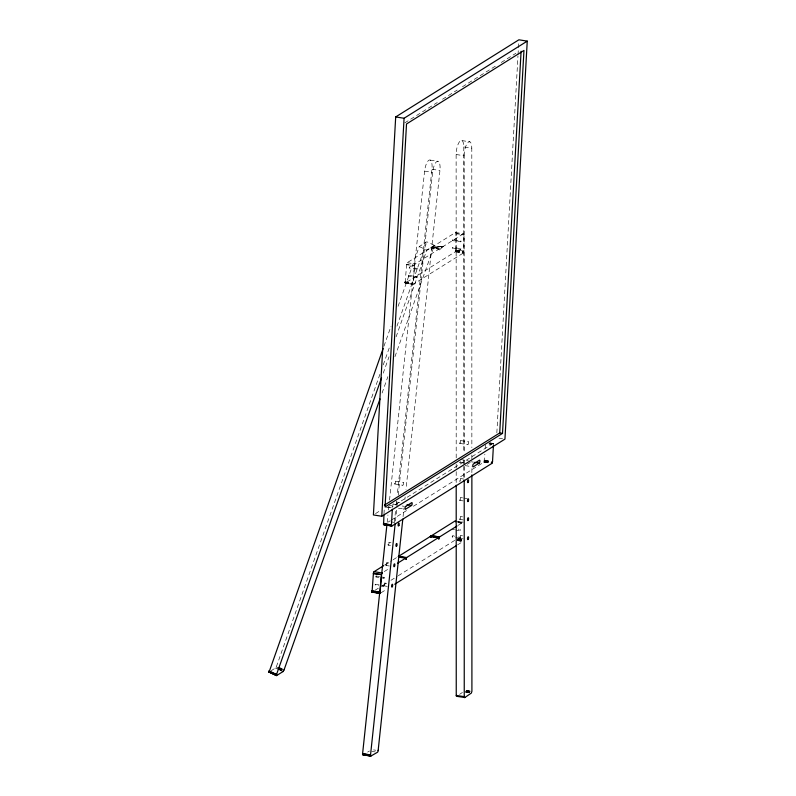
<?xml version="1.0" encoding="UTF-8"?>
<svg xmlns="http://www.w3.org/2000/svg" width="796" height="796" viewBox="0 0 796 796"><rect width="100%" height="100%" fill="white"/><g stroke="black" fill="none" stroke-linecap="round" stroke-linejoin="round"><path stroke-width="0.6" stroke-dasharray="3.98 2.98" d="M455.859 249.835L456.018 233.268A1.741 0.597 -81 0 0 455.581 232.412L407.234 262.67A1.741 0.597 -81 0 0 406.607 264.212L405.154 283.147L455.302 251.775L455.859 249.835L463.869 251.098L463.302 253.038L413.084 284.391L414.616 265.476A1.741 0.597 -81 0 1 415.184 263.983L463.58 233.676A1.741 0.597 -81 0 1 464.018 234.531L463.869 251.098M439.312 250.024L443.322 246.352L432.009 247.158M431.382 247.556L431.283 249.208L431.382 247.556L443.322 246.352L439.85 248.531L431.84 247.267L443.322 246.352L430.915 247.845M383.99 513.947L384.319 508.027M413.413 506.266L483.958 462.088L484.863 454.198M485.192 448.277L485.391 444.725M496.843 432.845L517.967 55.919M518.037 54.675L518.733 42.278M387.174 522.365L387.96 514.952M388.488 509.997L388.886 506.296M389.543 500.107L424.596 171.13A10.338 3.522 -81 0 1 429.362 159.996A10.338 3.522 -81 0 1 431.949 169.23L397.224 495.092M394.328 522.246L395.652 509.898M396.169 504.962L396.567 501.261M395.453 521.032L396.776 508.664M396.905 507.43L397.562 501.251M398.219 495.062L432.606 172.394A10.338 3.522 -81 0 1 437.362 161.26A10.338 3.522 -81 0 1 439.949 170.493L405.97 489.44M403.065 516.634L403.99 507.987M404.915 499.331L405.174 496.853M383.97 346.19L391.025 326.26M398.08 306.331L419.253 246.551L426.825 241.795L434.387 245.337L394.955 356.698M379.931 374.259L276.451 666.511L275.555 667.973L271.197 670.71M383.244 364.886L389.891 346.131M396.945 326.201L426.825 241.795M383.224 373.175L389.035 356.757M396.09 336.827L426.805 250.083L434.387 245.337M382.08 393.045L387.891 376.627M376.01 576.105L375.961 577.02L379.384 577.558M408.398 275.237L408.338 276.202L416.338 277.466L416.606 276.859L408.497 275.187L408.388 276.192M383.254 586.433L383.324 585.458L383.155 586.483L379.732 585.946M417.144 269.267L409.134 268.003C410.149 263.635 418.527 271.018 417.343 268.262M455.69 529.778C458.188 532.086 463.879 529.539 458.178 529.131M460.725 249.695L460.814 248.69L460.675 249.705L452.566 247.944L452.815 247.427L460.814 248.69M454.645 536.305C451.68 534.136 451.014 538.544 454.506 537.33M452.267 536.952L452.397 535.967M460.357 537.21L460.217 538.235L460.406 537.23L455.79 536.484M407.184 262.72L415.273 263.904M492.923 443.541L493.42 443.79L489.948 443.113M459.581 694.391L462.416 692.44M409.373 267.038L409.234 267.983M376.001 577.02L376.219 576.115M404.766 122.882L437.283 102.525M442.526 99.241L457.202 90.047M462.446 86.764L496.007 65.75M501.251 62.466L515.927 53.272M375.493 513.619L379.702 510.982M493.072 443.442L392.945 506.156A1.522 0.517 -81 0 0 392.448 507.41M467.232 464.317L470.257 462.416M388.199 522.057L390.299 520.733M391.353 520.077L407.104 510.206M384.677 565.041L392.02 560.434M393.075 559.777L397.274 557.15M384.219 571.598L389.304 568.414M457.899 525.46L462.954 522.295L457.232 521.39M375.195 590.174L378.339 588.204M382.528 585.587L386.717 582.961M390.916 580.334L397.204 576.394M398.249 575.737L454.844 540.295M381.105 592.751L386.339 589.468M457.6 544.842L462.844 541.559M452.765 240.72L452.914 239.705L452.715 240.71L460.983 241.556L460.924 240.969L452.914 239.705M460.924 240.969L460.725 241.974M460.466 529.489L460.267 530.494M367.603 752.091L369.483 751.016M452.675 248.451L452.854 247.447M413.154 284.411L404.955 282.998L412.905 284.152M416.507 276.451L416.338 277.466M378.747 584.742L375.065 584.682L378.588 585.757M375.155 585.219L375.364 584.224M433.512 247.536L439.87 248.511M384.16 577.269C382.737 579.379 387.214 577.438 380.727 576.732M461.869 140.574L469.879 141.837M456.198 457.909L456.128 154.504A10.338 3.522 -81 0 1 459.959 141.2A10.338 3.522 -81 0 1 463.789 146.902L471.799 148.165L471.859 447.581M456.128 154.504L464.138 155.767L464.197 452.785M430.278 160.096L438.278 161.359M431.949 169.23L439.949 170.493M424.596 171.13L432.606 172.394M455.402 232.512L463.67 233.676M456.018 233.397L464.018 234.969L456.018 233.716M455.859 250.034L463.869 251.297M455.849 250.252L463.849 251.516M455.819 250.471L463.829 251.735M455.78 250.69L463.789 251.944M455.73 250.899L463.74 252.153M455.68 251.098L463.68 252.362M455.611 251.277L463.61 252.541M455.541 251.446L463.541 252.7M455.461 251.586L463.461 252.839M430.895 247.855L438.924 249.108L430.745 247.944M455.302 251.775L463.381 252.959M406.587 264.352L414.557 265.954L406.557 264.69M404.846 281.784L412.855 283.048M404.826 282.003L412.835 283.257M404.816 282.212L412.825 283.475M404.826 282.411L412.825 283.665M404.836 282.59L412.845 283.854M404.865 282.749L412.865 284.013M498.963 438.178L502.555 438.745M489.749 442.894L493.182 443.442M489.5 442.994L493.321 443.551M490.028 443.422L492.316 443.78M488.913 443.69L491.202 444.049M488.893 444.078L491.182 444.437M460.297 440.516A1.463 0.497 -81 0 1 460.297 442.845A1.463 0.497 -81 0 1 459.481 442.486A1.463 0.497 -81 0 1 460.297 440.516L468.297 441.78A1.463 0.497 -81 0 1 468.297 444.108A1.463 0.497 -81 0 1 467.481 443.75A1.463 0.497 -81 0 1 468.297 441.78M459.75 443.392L467.759 444.646M484.535 460.128L490.246 461.023M484.505 460.516L492.515 461.77M484.475 460.814L490.187 461.71M484.426 461.043L490.147 461.939M484.366 461.262L492.376 462.526M484.306 461.471L490.018 462.367M484.227 461.66L492.236 462.914M484.147 461.819L492.157 463.083M484.067 461.959L488.644 462.675M483.958 462.088L488.525 462.804M483.809 462.178L490.664 463.262M460.297 459.511L468.307 460.775M471.272 461.789L473.56 462.148M459.76 462.386L463.182 462.924M465.073 465.62L472.068 466.665M460.297 478.505A1.463 0.497 -81 0 1 460.297 480.834A1.463 0.497 -81 0 1 459.491 480.486A1.463 0.497 -81 0 1 460.297 478.505L463.73 479.053M395.274 481.122A1.463 0.497 -81 0 1 395.244 483.47A1.463 0.497 -81 0 1 394.448 483.053A1.463 0.497 -81 0 1 395.274 481.122L403.274 482.386A1.463 0.497 -81 0 1 403.254 484.734A1.463 0.497 -81 0 1 402.448 484.316A1.463 0.497 -81 0 1 403.274 482.386M394.707 483.978L402.706 485.242M460.307 497.5A1.463 0.497 -81 0 1 460.307 499.828A1.463 0.497 -81 0 1 459.491 499.48A1.463 0.497 -81 0 1 460.307 497.5L462.595 497.858M463.74 498.047L467.162 498.585M459.76 500.376L463.192 500.913M396.527 502.037L399.96 502.575M392.537 504.346L397.105 505.072M402.119 505.987L404.408 506.346M460.307 516.495A1.463 0.497 -81 0 1 460.307 518.823A1.463 0.497 -81 0 1 459.491 518.475A1.463 0.497 -81 0 1 460.307 516.495L462.595 516.853M389.682 505.51L393.115 506.047L389.533 505.599M398.458 508.206L405.453 509.281M387.841 506.992L391.264 507.53M385.533 507.022L391.244 507.918M459.77 519.37L463.202 519.907M455.203 520.932L463.212 522.196M457.849 522.285L462.426 523.002M457.849 522.594L463.57 523.499M452.257 529.24L454.546 529.599M390.935 521.868L394.358 522.405M460.317 535.489A1.463 0.497 -81 0 1 460.317 537.817A1.463 0.497 -81 0 1 459.501 537.469A1.463 0.497 -81 0 1 460.317 535.489L462.605 535.847M455.65 537.509L460.217 538.235M459.77 538.365L463.202 538.902M457.69 538.713L462.267 539.439M457.69 538.922L462.267 539.638M457.68 539.131L463.391 540.036M457.65 539.35L462.227 540.076M457.61 539.569L462.187 540.285M457.561 539.778L462.138 540.504M457.501 539.977L463.222 540.882M457.441 540.166L463.153 541.061M457.372 540.325L463.083 541.23M457.292 540.464L463.003 541.37M457.212 540.574L462.924 541.479M388.756 542.235A1.463 0.497 -81 0 1 388.737 544.593A1.463 0.497 -81 0 1 387.931 544.165A1.463 0.497 -81 0 1 388.756 542.235L391.045 542.593M388.189 545.091L390.478 545.449M386.587 562.603A1.463 0.497 -81 0 1 386.567 564.961A1.463 0.497 -81 0 1 385.762 564.543A1.463 0.497 -81 0 1 386.587 562.603L388.876 562.971M386.02 565.468L389.453 566.006M376.15 576.015L379.583 576.553M380.528 577.747L383.961 578.284M384.418 582.98A1.463 0.497 -81 0 1 384.398 585.329A1.463 0.497 -81 0 1 383.592 584.911A1.463 0.497 -81 0 1 384.418 582.98L386.707 583.339M379.891 584.921L383.324 585.458M383.851 585.836L387.284 586.373M466.197 690.391L470.764 691.117M466.177 690.61L471.899 691.505M466.157 690.819L471.879 691.724M466.118 691.037L469.55 691.575M466.078 691.246L469.501 691.794M466.018 691.455L469.451 691.993M465.949 691.634L469.381 692.182M465.879 691.804L469.312 692.351M465.799 691.953L469.232 692.49M465.72 692.062L469.152 692.61M465.64 692.152L469.073 692.699M373.563 749.892L375.851 750.25M371.762 751.374L375.195 751.912M419.253 246.551L426.805 250.083M278.739 667.157L283.048 669.187M278.61 667.516L282.928 669.535M278.491 667.794L282.809 669.814M276.232 666.988L279.476 668.511M280.55 669.018L283.784 670.53M278.282 668.212L281.525 669.725M278.172 668.401L281.406 669.914M278.063 668.58L281.296 670.093M277.953 668.73L281.187 670.252M277.844 668.859L281.078 670.381M275.406 668.063L278.789 669.496M279.724 670.093L282.958 671.605M471.859 455.033L471.859 460.008M471.869 468.705L471.869 473.67M464.197 460.237L464.197 465.212M464.197 466.456L464.207 478.884M463.789 146.902L463.859 452.645M463.859 460.098L463.859 465.073M463.859 466.317L463.859 478.744M456.198 464.128L456.198 470.346M456.198 471.59L456.198 484.018M464.138 155.767A10.338 3.522 -81 0 1 467.958 142.464A10.338 3.522 -81 0 1 471.799 148.165M460.406 461.521A1.463 0.497 -81 0 1 459.64 462.277M393.194 503.53A1.463 0.497 -81 0 1 393.075 503.848"/><path stroke-width="1.19" d="M464.247 696.361L464.257 696.798A1.741 0.597 -81 0 0 464.705 697.614L471.361 693.057L471.909 691.296L471.869 474.913M455.561 521.788A1.741 0.597 -81 0 0 455.123 520.932L398.199 556.563L406.199 557.827L406.109 559.488L406.199 557.827L456.884 526.096M438.924 537.34L438.835 538.992L438.924 537.34L430.925 536.076L430.855 537.28L430.925 536.076M492.535 461.381L491.809 463.441M372.05 592.144L373.423 573.229A1.741 0.597 -81 0 1 374.001 571.737L383.622 565.697M371.832 592.095L380.05 593.408L381.413 574.632L373.404 573.369M378.17 750.28L378.12 750.757A1.741 0.597 -81 0 1 377.543 752.23L370.846 756.081L362.847 754.817L362.538 754.24L386.906 524.843M362.648 754.658L370.926 756.061L370.538 754.897L395.194 523.499M395.692 116.942L373.394 514.942L381.772 516.256L504.943 439.123L527.25 41.123L518.873 39.8L395.692 116.942L404.07 118.256L527.25 41.123M381.772 516.256L404.07 118.256M491.958 463.352L391.851 526.037L383.602 524.673L383.921 515.131M392.319 509.281L391.443 525.071L392 525.947L383.543 524.564M492.515 461.77L493.47 444.805M384.359 505.201L499.709 432.964L521.101 51.223M502.505 433.402L523.967 50.427L406.517 123.977L385.055 506.952L502.505 433.402L499.709 432.964M378.14 750.618L402.806 519.111M269.088 672.023L383.135 348.529M268.998 670.899L276.55 674.441L276.64 675.565L268.75 671.814M284.132 669.685L282.958 671.605M381.563 377.861L276.421 674.789L268.869 671.257M284.003 670.043L380.01 398.905M406.666 557.548L398.657 556.285M405.572 558.225L406.199 557.827M464.884 697.515L456.755 696.331A1.741 0.597 -81 0 1 456.247 695.535L456.198 485.262M405.542 506.525L411.711 502.644A1.463 0.497 -81 0 1 412.169 503.709A1.463 0.497 -81 0 1 411.552 505.46L405.453 509.281A1.463 0.497 -81 0 1 405.025 508.266A1.463 0.497 -81 0 1 405.542 506.525L405.721 506.415M479.282 463.053L473.212 466.844A1.463 0.497 -81 0 1 472.754 465.769A1.463 0.497 -81 0 1 473.371 464.028L479.431 460.227A1.463 0.497 -81 0 1 479.889 461.302A1.463 0.497 -81 0 1 479.282 463.053L474.705 462.327M382.06 572.951L374.05 571.687M397.433 563.319L405.721 558.135L398.706 557.14M394.726 584.224L456.556 545.499M283.107 671.516L276.491 675.655L268.75 671.943M382.18 572.871L382 573.001A1.741 0.597 -81 0 0 381.433 574.483L373.374 573.697M430.437 536.375L438.467 537.628L430.288 536.474M406.985 504.734L411.552 505.46M383.453 523.42L391.443 525.071L383.433 523.808M383.443 524.076L391.443 525.34M383.463 524.265L391.463 525.529M383.493 524.435L391.503 525.688M431.402 535.768L439.561 536.942L431.382 535.788M371.672 590.801L379.672 592.055M371.642 591.01L379.652 592.274M371.632 591.219L379.642 592.483M371.642 591.418L379.642 592.682M371.652 591.607L379.662 592.871M371.682 591.766L379.692 593.03M371.722 591.906L379.782 593.279M456.247 695.415L464.247 696.669L464.207 480.127M362.528 753.643L370.538 754.897M362.518 753.852L370.528 755.115M362.518 754.051L370.528 755.314M362.538 754.24L370.538 755.494M362.558 754.399L370.568 755.663M362.598 754.538L370.608 755.802M268.799 671.496L276.351 675.038M268.769 671.665L276.321 675.207M468.317 520.087A1.463 0.497 -81 0 0 468.317 517.758A1.463 0.497 -81 0 0 467.501 519.728A1.463 0.497 -81 0 0 468.317 520.087M468.307 501.092A1.463 0.497 -81 0 0 468.307 498.764A1.463 0.497 -81 0 0 467.501 500.734A1.463 0.497 -81 0 0 468.307 501.092M468.317 539.081A1.463 0.497 -81 0 0 468.317 536.753A1.463 0.497 -81 0 0 467.501 538.723A1.463 0.497 -81 0 0 468.317 539.081M468.307 482.097A1.463 0.497 -81 0 0 468.307 479.769A1.463 0.497 -81 0 0 467.491 481.739A1.463 0.497 -81 0 0 468.307 482.097M394.567 566.225A1.463 0.497 -81 0 0 394.597 563.867A1.463 0.497 -81 0 0 393.771 565.797A1.463 0.497 -81 0 0 394.567 566.225M396.736 545.847A1.463 0.497 -81 0 0 396.766 543.499A1.463 0.497 -81 0 0 395.94 545.429A1.463 0.497 -81 0 0 396.736 545.847M392.398 586.592A1.463 0.497 -81 0 0 392.428 584.244A1.463 0.497 -81 0 0 391.602 586.174A1.463 0.497 -81 0 0 392.398 586.592M398.915 525.479A1.463 0.497 -81 0 0 398.935 523.121A1.463 0.497 -81 0 0 398.109 525.062A1.463 0.497 -81 0 0 398.915 525.479"/></g></svg>
